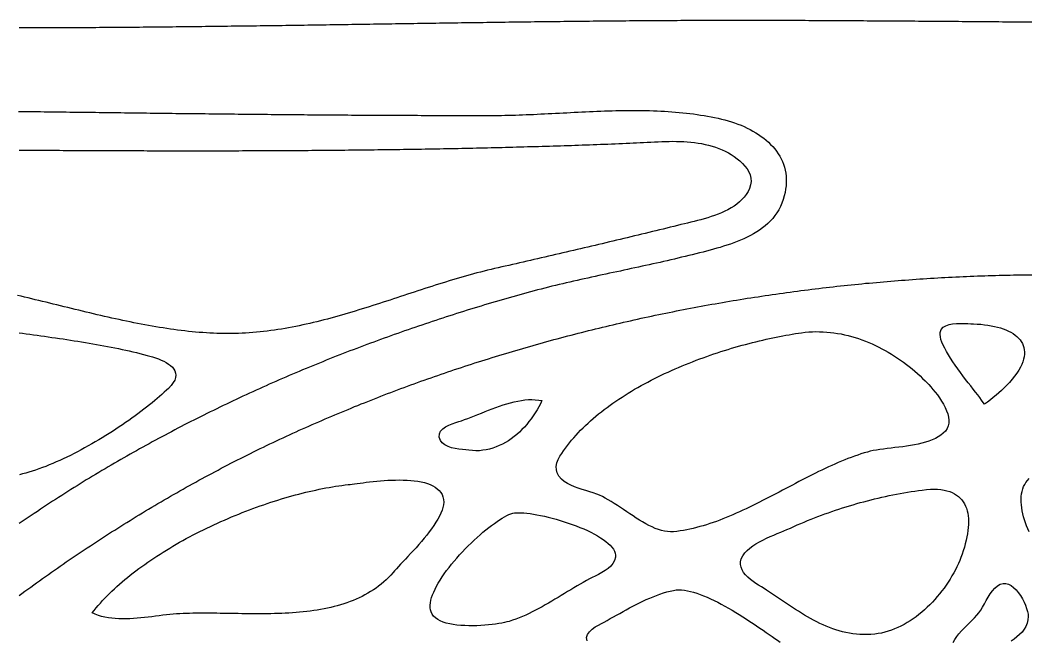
# Model space of a CAD drawing. Header units: millimetres. Extents: x 39 to 1143, y 32 to 1572.
# Drawn here: x 313.8 to 589.7, y 1402.4 to 1572.1 of the extents above; entities that cross this region are included whole.
import ezdxf

# ---------------------------------------------------------------- set-up
doc = ezdxf.new("R2010")
doc.units = ezdxf.units.MM
doc.layers.add('0_0_0', color=3, linetype='Continuous')

msp = doc.modelspace()

# ---------------------------------------------------------------- linework, layer by layer
at = {"layer": '0_0_0'}
for points in [[(313.52, 1570.06), (314.52, 1570.06), (315.52, 1570.06), (316.52, 1570.06), (317.52, 1570.06), (318.52, 1570.06), (319.52, 1570.07), (320.52, 1570.07), (321.52, 1570.07), (322.52, 1570.08), (323.52, 1570.08), (324.52, 1570.08), (325.51, 1570.09), (326.51, 1570.09), (327.51, 1570.09), (328.51, 1570.1), (329.51, 1570.1), (330.51, 1570.11), (331.51, 1570.11), (332.51, 1570.12), (333.51, 1570.13), (334.51, 1570.13), (335.51, 1570.14), (336.51, 1570.14), (337.51, 1570.15), (338.51, 1570.16), (339.51, 1570.17), (340.51, 1570.17), (341.51, 1570.18), (342.5, 1570.19), (343.5, 1570.2), (344.5, 1570.21), (345.5, 1570.21), (346.5, 1570.22), (347.5, 1570.23), (348.5, 1570.24), (349.5, 1570.25), (350.5, 1570.26), (351.5, 1570.27), (352.5, 1570.28), (353.5, 1570.29), (354.5, 1570.3), (355.5, 1570.31), (356.5, 1570.32), (357.5, 1570.33), (358.5, 1570.34), (359.5, 1570.35), (360.5, 1570.36), (361.5, 1570.37), (362.5, 1570.39), (363.5, 1570.4), (364.5, 1570.41), (365.5, 1570.42), (366.5, 1570.43), (367.49, 1570.45), (368.49, 1570.46), (369.49, 1570.47), (370.49, 1570.48), (371.49, 1570.5), (372.49, 1570.51), (373.49, 1570.52), (374.49, 1570.53), (375.49, 1570.55), (376.49, 1570.56), (377.49, 1570.57), (378.49, 1570.59), (379.49, 1570.6), (380.49, 1570.62), (381.49, 1570.63), (382.49, 1570.64), (383.49, 1570.66), (384.49, 1570.67), (385.49, 1570.68), (386.49, 1570.7), (387.49, 1570.71), (388.49, 1570.73), (389.49, 1570.74), (390.49, 1570.76), (391.49, 1570.77), (392.49, 1570.79), (393.49, 1570.8), (394.49, 1570.82), (395.49, 1570.83), (396.49, 1570.85), (397.49, 1570.86), (398.49, 1570.87), (399.49, 1570.89), (400.49, 1570.9), (401.49, 1570.92), (402.49, 1570.94), (403.49, 1570.95), (404.49, 1570.97), (405.49, 1570.98), (406.49, 1571), (407.49, 1571.01), (408.49, 1571.03), (409.49, 1571.04), (410.49, 1571.06), (411.49, 1571.07), (412.49, 1571.09), (413.49, 1571.1), (414.49, 1571.12), (415.49, 1571.13), (416.49, 1571.15), (417.49, 1571.16), (418.49, 1571.18), (419.49, 1571.19), (420.49, 1571.21), (421.49, 1571.22), (422.49, 1571.24), (423.49, 1571.25), (424.49, 1571.27), (425.49, 1571.28), (426.49, 1571.3), (427.49, 1571.31), (428.49, 1571.33), (429.49, 1571.34), (430.49, 1571.36), (431.49, 1571.37), (432.49, 1571.39), (433.49, 1571.4), (434.49, 1571.42), (435.49, 1571.43), (436.49, 1571.44), (437.49, 1571.46), (438.49, 1571.47), (439.49, 1571.49), (440.49, 1571.5), (441.49, 1571.51), (442.49, 1571.53), (443.49, 1571.54), (444.49, 1571.56), (445.49, 1571.57), (446.49, 1571.58), (447.49, 1571.6), (448.49, 1571.61), (449.49, 1571.62), (450.49, 1571.64), (451.49, 1571.65), (452.49, 1571.66), (453.49, 1571.67), (454.49, 1571.69), (455.49, 1571.7), (456.49, 1571.71), (457.49, 1571.72), (458.49, 1571.74), (459.49, 1571.75), (460.49, 1571.76), (461.49, 1571.77), (462.49, 1571.78), (463.5, 1571.79), (464.5, 1571.8), (465.5, 1571.81), (466.5, 1571.83), (467.5, 1571.84), (468.5, 1571.85), (469.5, 1571.86), (470.5, 1571.87), (471.5, 1571.88), (472.5, 1571.89), (473.5, 1571.9), (474.5, 1571.91), (475.5, 1571.91), (476.5, 1571.92), (477.5, 1571.93), (478.5, 1571.94), (479.5, 1571.95), (480.5, 1571.96), (481.5, 1571.97), (482.5, 1571.97), (483.5, 1571.98), (484.5, 1571.99), (485.5, 1571.99), (486.5, 1572), (487.5, 1572.01), (488.5, 1572.01), (489.5, 1572.02), (490.51, 1572.03), (491.51, 1572.03), (492.51, 1572.04), (493.51, 1572.04), (494.51, 1572.05), (495.51, 1572.05), (496.51, 1572.06), (497.51, 1572.06), (498.51, 1572.07), (499.51, 1572.07), (500.51, 1572.07), (501.51, 1572.08), (502.51, 1572.08), (503.51, 1572.08), (504.51, 1572.08), (505.51, 1572.09), (506.51, 1572.09), (507.51, 1572.09), (508.51, 1572.09), (509.51, 1572.09), (510.51, 1572.09), (511.52, 1572.09), (512.52, 1572.09), (513.52, 1572.09), (514.52, 1572.09), (515.52, 1572.09), (516.52, 1572.09), (517.52, 1572.09), (518.52, 1572.08), (519.52, 1572.08), (520.52, 1572.08), (521.52, 1572.08), (522.52, 1572.07), (523.52, 1572.07), (524.52, 1572.07), (525.52, 1572.06), (526.52, 1572.06), (527.52, 1572.05), (528.52, 1572.05), (529.52, 1572.04), (530.52, 1572.04), (531.52, 1572.03), (532.51, 1572.03), (533.51, 1572.02), (534.51, 1572.02), (535.51, 1572.01), (536.51, 1572.01), (537.51, 1572), (538.51, 1571.99), (539.5, 1571.99), (540.5, 1571.98), (541.5, 1571.98), (542.5, 1571.97), (543.5, 1571.97), (544.5, 1571.96), (545.5, 1571.95), (546.5, 1571.95), (547.49, 1571.94), (548.49, 1571.93), (549.49, 1571.93), (550.49, 1571.92), (551.49, 1571.92), (552.49, 1571.91), (553.49, 1571.9), (554.49, 1571.9), (555.49, 1571.89), (556.48, 1571.88), (557.48, 1571.87), (558.48, 1571.87), (559.48, 1571.86), (560.48, 1571.85), (561.48, 1571.85), (562.48, 1571.84), (563.48, 1571.83), (564.48, 1571.83), (565.48, 1571.82), (566.48, 1571.81), (567.47, 1571.8), (568.47, 1571.8), (569.47, 1571.79), (570.47, 1571.78), (571.47, 1571.77), (572.47, 1571.76), (573.47, 1571.76), (574.47, 1571.75), (575.47, 1571.74), (576.47, 1571.73), (577.47, 1571.73), (578.47, 1571.72), (579.47, 1571.71), (580.47, 1571.7), (581.47, 1571.69), (582.46, 1571.68), (583.46, 1571.68), (584.46, 1571.67), (585.46, 1571.66), (586.46, 1571.65), (587.46, 1571.64), (588.46, 1571.63), (589.46, 1571.63), (590.46, 1571.62)], [(313.39, 1547.16), (314.39, 1547.15), (315.39, 1547.13), (316.39, 1547.12), (317.39, 1547.11), (318.39, 1547.1), (319.39, 1547.08), (320.39, 1547.07), (321.39, 1547.06), (322.39, 1547.05), (323.39, 1547.03), (324.39, 1547.02), (325.39, 1547.01), (326.39, 1547), (327.39, 1546.98), (328.39, 1546.97), (329.4, 1546.96), (330.4, 1546.95), (331.4, 1546.93), (332.4, 1546.92), (333.4, 1546.91), (334.4, 1546.9), (335.4, 1546.88), (336.4, 1546.87), (337.4, 1546.86), (338.4, 1546.85), (339.4, 1546.83), (340.4, 1546.82), (341.4, 1546.81), (342.4, 1546.8), (343.4, 1546.78), (344.4, 1546.77), (345.41, 1546.76), (346.41, 1546.75), (347.41, 1546.73), (348.41, 1546.72), (349.41, 1546.71), (350.41, 1546.7), (351.41, 1546.68), (352.41, 1546.67), (353.41, 1546.66), (354.41, 1546.65), (355.41, 1546.64), (356.41, 1546.62), (357.42, 1546.61), (358.42, 1546.6), (359.42, 1546.59), (360.42, 1546.58), (361.42, 1546.57), (362.42, 1546.55), (363.42, 1546.54), (364.42, 1546.53), (365.42, 1546.52), (366.42, 1546.51), (367.42, 1546.5), (368.43, 1546.49), (369.43, 1546.48), (370.43, 1546.47), (371.43, 1546.45), (372.43, 1546.44), (373.43, 1546.43), (374.43, 1546.42), (375.43, 1546.41), (376.43, 1546.4), (377.43, 1546.39), (378.44, 1546.38), (379.44, 1546.37), (380.44, 1546.36), (381.44, 1546.35), (382.44, 1546.34), (383.44, 1546.33), (384.44, 1546.32), (385.44, 1546.31), (386.44, 1546.31), (387.45, 1546.3), (388.45, 1546.29), (389.45, 1546.28), (390.45, 1546.27), (391.45, 1546.26), (392.45, 1546.25), (393.45, 1546.24), (394.45, 1546.24), (395.46, 1546.23), (396.46, 1546.22), (397.46, 1546.21), (398.46, 1546.21), (399.46, 1546.2), (400.46, 1546.19), (401.46, 1546.18), (402.46, 1546.18), (403.47, 1546.17), (404.47, 1546.16), (405.47, 1546.16), (406.47, 1546.15), (407.47, 1546.15), (408.47, 1546.14), (409.47, 1546.13), (410.48, 1546.13), (411.48, 1546.12), (412.48, 1546.12), (413.48, 1546.11), (414.48, 1546.11), (415.48, 1546.1), (416.48, 1546.1), (417.48, 1546.09), (418.49, 1546.09), (419.49, 1546.09), (420.49, 1546.08), (421.49, 1546.08), (422.49, 1546.08), (423.49, 1546.07), (424.49, 1546.07), (425.5, 1546.07), (426.5, 1546.06), (427.5, 1546.06), (428.5, 1546.06), (429.5, 1546.06), (430.5, 1546.06), (431.51, 1546.06), (432.51, 1546.05), (433.51, 1546.05), (434.51, 1546.05), (435.51, 1546.05), (436.51, 1546.05), (437.51, 1546.05), (438.52, 1546.05), (439.52, 1546.05), (440.52, 1546.05), (441.52, 1546.05), (442.52, 1546.06), (443.52, 1546.06), (444.47, 1546.06), (445.42, 1546.07), (446.38, 1546.09), (447.34, 1546.1), (448.31, 1546.13), (449.28, 1546.16), (450.26, 1546.19), (451.24, 1546.22), (452.23, 1546.26), (453.22, 1546.3), (454.21, 1546.34), (455.21, 1546.39), (456.22, 1546.44), (457.22, 1546.49), (458.23, 1546.54), (459.25, 1546.59), (460.26, 1546.64), (461.28, 1546.69), (462.3, 1546.75), (463.32, 1546.8), (464.35, 1546.85), (465.37, 1546.91), (466.4, 1546.96), (467.43, 1547.01), (468.46, 1547.05), (469.49, 1547.1), (470.53, 1547.15), (471.56, 1547.19), (472.59, 1547.23), (473.63, 1547.26), (474.66, 1547.3), (475.7, 1547.32), (476.73, 1547.35), (477.76, 1547.37), (478.79, 1547.39), (479.82, 1547.4), (480.85, 1547.4), (481.88, 1547.41), (482.91, 1547.4), (483.93, 1547.39), (484.96, 1547.37), (485.98, 1547.35), (486.99, 1547.32), (488.01, 1547.28), (489.02, 1547.24), (490.03, 1547.18), (491.04, 1547.12), (492.04, 1547.05), (493.04, 1546.98), (494.03, 1546.89), (495.03, 1546.79), (496.01, 1546.69), (496.99, 1546.57), (497.97, 1546.45), (498.94, 1546.31), (499.91, 1546.16), (500.87, 1546), (501.83, 1545.83), (502.78, 1545.65), (503.73, 1545.46), (504.67, 1545.26), (505.6, 1545.04), (506.52, 1544.81), (507.43, 1544.56), (508.33, 1544.29), (509.22, 1544), (510.1, 1543.68), (510.96, 1543.34), (511.8, 1542.98), (512.63, 1542.6), (513.44, 1542.19), (514.23, 1541.76), (515, 1541.31), (515.75, 1540.83), (516.47, 1540.33), (517.16, 1539.81), (517.83, 1539.27), (518.46, 1538.71), (519.07, 1538.12), (519.64, 1537.52), (520.17, 1536.89), (520.67, 1536.24), (521.14, 1535.57), (521.56, 1534.88), (521.94, 1534.17), (522.28, 1533.43), (522.58, 1532.68), (522.83, 1531.9), (523.03, 1531.11), (523.19, 1530.29), (523.29, 1529.46), (523.34, 1528.6), (523.34, 1527.73), (523.28, 1526.83), (523.17, 1525.92), (523, 1524.98), (522.77, 1524.03), (522.48, 1523.05), (522.12, 1522.06), (521.73, 1521.14), (521.28, 1520.27), (520.78, 1519.44), (520.23, 1518.65), (519.63, 1517.9), (518.99, 1517.2), (518.31, 1516.53), (517.6, 1515.89), (516.84, 1515.29), (516.06, 1514.72), (515.25, 1514.19), (514.41, 1513.68), (513.55, 1513.21), (512.67, 1512.76), (511.77, 1512.34), (510.86, 1511.94), (509.94, 1511.56), (509.01, 1511.21), (508.07, 1510.87), (507.13, 1510.56), (506.2, 1510.26), (505.27, 1509.98), (504.34, 1509.71), (503.43, 1509.46), (502.52, 1509.21), (501.55, 1508.96), (500.58, 1508.7), (499.6, 1508.45), (498.62, 1508.2), (497.65, 1507.96), (496.67, 1507.72), (495.69, 1507.48), (494.71, 1507.25), (493.73, 1507.01), (492.75, 1506.78), (491.76, 1506.55), (490.78, 1506.33), (489.8, 1506.1), (488.81, 1505.88), (487.83, 1505.66), (486.84, 1505.44), (485.86, 1505.22), (484.87, 1505.01), (483.89, 1504.79), (482.9, 1504.58), (481.91, 1504.36), (480.93, 1504.15), (479.94, 1503.94), (478.95, 1503.73), (477.97, 1503.51), (476.98, 1503.3), (475.99, 1503.09), (475.01, 1502.88), (474.02, 1502.66), (473.03, 1502.45), (472.05, 1502.24), (471.06, 1502.02), (470.07, 1501.81), (469.09, 1501.59), (468.1, 1501.37), (467.12, 1501.15), (466.13, 1500.93), (465.15, 1500.7), (464.17, 1500.48), (463.19, 1500.25), (462.2, 1500.02), (461.22, 1499.79), (460.24, 1499.55), (459.26, 1499.32), (458.28, 1499.08), (457.31, 1498.83), (456.33, 1498.59), (455.35, 1498.34), (454.38, 1498.08), (453.41, 1497.83), (452.43, 1497.57), (451.46, 1497.3), (450.49, 1497.03), (449.52, 1496.76), (448.56, 1496.48), (447.59, 1496.21), (446.63, 1495.93), (445.66, 1495.65), (444.7, 1495.37), (443.74, 1495.08), (442.77, 1494.8), (441.81, 1494.51), (440.85, 1494.22), (439.89, 1493.93), (438.93, 1493.64), (437.97, 1493.35), (437.02, 1493.05), (436.06, 1492.76), (435.1, 1492.46), (434.15, 1492.16), (433.19, 1491.86), (432.24, 1491.55), (431.29, 1491.25), (430.33, 1490.94), (429.38, 1490.63), (428.43, 1490.32), (427.48, 1490.01), (426.53, 1489.7), (425.58, 1489.38), (424.64, 1489.06), (423.69, 1488.74), (422.74, 1488.42), (421.8, 1488.1), (420.85, 1487.78), (419.91, 1487.45), (418.97, 1487.12), (418.03, 1486.79), (417.08, 1486.46), (416.14, 1486.13), (415.21, 1485.79), (414.27, 1485.46), (413.33, 1485.12), (412.39, 1484.78), (411.46, 1484.44), (410.52, 1484.09), (409.59, 1483.75), (408.65, 1483.4), (407.72, 1483.05), (406.79, 1482.7), (405.86, 1482.35), (404.93, 1481.99), (404, 1481.64), (403.07, 1481.28), (402.14, 1480.92), (401.21, 1480.56), (400.29, 1480.19), (399.36, 1479.83), (398.44, 1479.46), (397.52, 1479.09), (396.59, 1478.72), (395.67, 1478.35), (394.75, 1477.97), (393.83, 1477.6), (392.91, 1477.22), (392, 1476.84), (391.08, 1476.45), (390.16, 1476.07), (389.25, 1475.68), (388.34, 1475.3), (387.42, 1474.91), (386.51, 1474.52), (385.6, 1474.12), (384.69, 1473.73), (383.78, 1473.33), (382.87, 1472.93), (381.96, 1472.53), (381.06, 1472.13), (380.15, 1471.72), (379.25, 1471.31), (378.34, 1470.9), (377.44, 1470.49), (376.54, 1470.08), (375.64, 1469.67), (374.74, 1469.25), (373.84, 1468.83), (372.94, 1468.41), (372.05, 1467.99), (371.15, 1467.56), (370.26, 1467.14), (369.36, 1466.71), (368.47, 1466.28), (367.58, 1465.85), (366.69, 1465.41), (365.8, 1464.98), (364.91, 1464.54), (364.02, 1464.1), (363.13, 1463.65), (362.25, 1463.21), (361.36, 1462.76), (360.48, 1462.32), (359.6, 1461.87), (358.72, 1461.41), (357.84, 1460.96), (356.96, 1460.5), (356.08, 1460.04), (355.2, 1459.58), (354.32, 1459.12), (353.45, 1458.66), (352.58, 1458.19), (351.7, 1457.72), (350.83, 1457.25), (349.96, 1456.78), (349.09, 1456.3), (348.22, 1455.83), (347.35, 1455.35), (346.49, 1454.87), (345.62, 1454.38), (344.76, 1453.9), (343.89, 1453.41), (343.03, 1452.92), (342.17, 1452.43), (341.31, 1451.94), (340.45, 1451.44), (339.59, 1450.94), (338.74, 1450.44), (337.88, 1449.94), (337.03, 1449.44), (336.17, 1448.93), (335.32, 1448.42), (334.47, 1447.91), (333.62, 1447.4), (332.77, 1446.88), (331.92, 1446.37), (331.08, 1445.85), (330.23, 1445.33), (329.39, 1444.8), (328.55, 1444.28), (327.7, 1443.75), (326.86, 1443.22), (326.02, 1442.69), (325.19, 1442.15), (324.35, 1441.62), (323.51, 1441.08), (322.68, 1440.54), (321.84, 1440), (321.01, 1439.45), (320.18, 1438.9), (319.35, 1438.35), (318.52, 1437.8), (317.69, 1437.25), (316.87, 1436.69), (316.04, 1436.13), (315.22, 1435.57), (314.4, 1435.01), (313.57, 1434.45)], [(480.52, 1538.46), (481.46, 1538.51), (482.41, 1538.55), (483.38, 1538.61), (484.34, 1538.66), (485.32, 1538.72), (486.31, 1538.78), (487.3, 1538.83), (488.29, 1538.87), (489.29, 1538.91), (490.29, 1538.95), (491.29, 1538.96), (492.29, 1538.97), (493.29, 1538.96), (494.29, 1538.94), (495.29, 1538.9), (496.28, 1538.84), (497.27, 1538.75), (498.25, 1538.64), (499.23, 1538.5), (500.19, 1538.34), (501.15, 1538.14), (502.1, 1537.92), (503.04, 1537.66), (503.96, 1537.36), (504.88, 1537.03), (505.77, 1536.65), (506.66, 1536.24), (507.52, 1535.78), (508.3, 1535.32), (509.1, 1534.8), (509.89, 1534.22), (510.65, 1533.6), (511.37, 1532.92), (512.03, 1532.2), (512.61, 1531.43), (513.08, 1530.62), (513.44, 1529.77), (513.66, 1528.89), (513.72, 1527.98), (513.6, 1527.04), (513.29, 1526.08), (512.88, 1525.24), (512.39, 1524.45), (511.84, 1523.72), (511.22, 1523.03), (510.55, 1522.4), (509.83, 1521.8), (509.06, 1521.25), (508.24, 1520.74), (507.39, 1520.27), (506.51, 1519.83), (505.61, 1519.42), (504.69, 1519.04), (503.75, 1518.7), (502.8, 1518.37), (501.85, 1518.07), (500.89, 1517.8), (499.95, 1517.54), (499.02, 1517.29), (498.11, 1517.06), (497.21, 1516.84), (496.35, 1516.63), (495.52, 1516.43), (494.55, 1516.19), (493.57, 1515.95), (492.59, 1515.71), (491.62, 1515.47), (490.64, 1515.23), (489.66, 1514.99), (488.68, 1514.75), (487.7, 1514.51), (486.72, 1514.28), (485.74, 1514.04), (484.77, 1513.8), (483.79, 1513.56), (482.81, 1513.33), (481.83, 1513.09), (480.85, 1512.85), (479.87, 1512.62), (478.88, 1512.38), (477.9, 1512.15), (476.92, 1511.91), (475.94, 1511.68), (474.96, 1511.45), (473.98, 1511.21), (473, 1510.98), (472.02, 1510.75), (471.04, 1510.51), (470.05, 1510.28), (469.07, 1510.05), (468.09, 1509.82), (467.11, 1509.59), (466.13, 1509.36), (465.14, 1509.13), (464.16, 1508.9), (463.18, 1508.67), (462.2, 1508.44), (461.22, 1508.21), (460.23, 1507.98), (459.25, 1507.76), (458.27, 1507.53), (457.29, 1507.3), (456.3, 1507.08), (455.32, 1506.85), (454.34, 1506.62), (453.36, 1506.4), (452.38, 1506.17), (451.39, 1505.95), (450.41, 1505.73), (449.43, 1505.5), (448.45, 1505.28), (447.47, 1505.06), (446.49, 1504.84), (445.51, 1504.61), (444.52, 1504.39), (443.56, 1504.17), (442.6, 1503.94), (441.64, 1503.71), (440.68, 1503.47), (439.72, 1503.23), (438.76, 1502.97), (437.8, 1502.72), (436.85, 1502.45), (435.89, 1502.19), (434.94, 1501.92), (433.98, 1501.64), (433.03, 1501.36), (432.08, 1501.08), (431.12, 1500.79), (430.17, 1500.5), (429.22, 1500.2), (428.27, 1499.9), (427.32, 1499.6), (426.37, 1499.3), (425.42, 1499), (424.47, 1498.69), (423.52, 1498.38), (422.57, 1498.07), (421.62, 1497.76), (420.67, 1497.45), (419.72, 1497.14), (418.78, 1496.83), (417.83, 1496.51), (416.88, 1496.2), (415.93, 1495.89), (414.98, 1495.58), (414.03, 1495.27), (413.08, 1494.96), (412.13, 1494.65), (411.18, 1494.34), (410.23, 1494.04), (409.28, 1493.74), (408.33, 1493.44), (407.38, 1493.14), (406.43, 1492.85), (405.47, 1492.56), (404.52, 1492.27), (403.57, 1491.99), (402.61, 1491.71), (401.66, 1491.43), (400.7, 1491.16), (399.75, 1490.9), (398.79, 1490.64), (397.83, 1490.38), (396.87, 1490.13), (395.92, 1489.89), (394.95, 1489.65), (393.99, 1489.42), (393.03, 1489.19), (392.07, 1488.97), (391.1, 1488.76), (390.14, 1488.56), (389.17, 1488.36), (388.2, 1488.17), (387.23, 1487.99), (386.26, 1487.82), (385.29, 1487.65), (384.32, 1487.5), (383.34, 1487.35), (382.37, 1487.22), (381.39, 1487.09), (380.41, 1486.97), (379.43, 1486.86), (378.45, 1486.77), (377.46, 1486.68), (376.48, 1486.61), (375.49, 1486.54), (374.5, 1486.49), (373.51, 1486.45), (372.52, 1486.42), (371.52, 1486.4), (370.52, 1486.4), (369.57, 1486.4), (368.61, 1486.42), (367.64, 1486.45), (366.68, 1486.49), (365.71, 1486.53), (364.74, 1486.59), (363.76, 1486.66), (362.79, 1486.73), (361.81, 1486.82), (360.83, 1486.91), (359.84, 1487.01), (358.86, 1487.12), (357.87, 1487.24), (356.88, 1487.37), (355.89, 1487.5), (354.9, 1487.64), (353.91, 1487.78), (352.91, 1487.94), (351.91, 1488.1), (350.92, 1488.26), (349.92, 1488.44), (348.92, 1488.61), (347.91, 1488.8), (346.91, 1488.99), (345.91, 1489.18), (344.91, 1489.38), (343.9, 1489.58), (342.9, 1489.79), (341.89, 1490), (340.89, 1490.22), (339.88, 1490.43), (338.88, 1490.66), (337.87, 1490.88), (336.87, 1491.11), (335.87, 1491.34), (334.86, 1491.57), (333.86, 1491.81), (332.86, 1492.05), (331.86, 1492.29), (330.85, 1492.53), (329.85, 1492.77), (328.86, 1493.01), (327.86, 1493.25), (326.86, 1493.5), (325.87, 1493.74), (324.87, 1493.98), (323.88, 1494.23), (322.89, 1494.47), (321.9, 1494.71), (320.91, 1494.96), (319.93, 1495.2), (318.95, 1495.44), (317.96, 1495.67), (316.99, 1495.91), (316.01, 1496.14), (315.04, 1496.37), (314.07, 1496.6), (313.1, 1496.83)], [(313.57, 1536.57), (314.57, 1536.56), (315.57, 1536.56), (316.57, 1536.55), (317.57, 1536.54), (318.58, 1536.54), (319.58, 1536.53), (320.58, 1536.53), (321.58, 1536.52), (322.58, 1536.52), (323.58, 1536.51), (324.58, 1536.51), (325.58, 1536.5), (326.58, 1536.5), (327.58, 1536.49), (328.59, 1536.49), (329.59, 1536.48), (330.59, 1536.48), (331.59, 1536.47), (332.59, 1536.47), (333.59, 1536.46), (334.59, 1536.46), (335.59, 1536.45), (336.59, 1536.45), (337.59, 1536.45), (338.6, 1536.44), (339.6, 1536.44), (340.6, 1536.44), (341.6, 1536.43), (342.6, 1536.43), (343.6, 1536.43), (344.6, 1536.42), (345.6, 1536.42), (346.6, 1536.42), (347.6, 1536.42), (348.6, 1536.41), (349.61, 1536.41), (350.61, 1536.41), (351.61, 1536.41), (352.61, 1536.41), (353.61, 1536.4), (354.61, 1536.4), (355.61, 1536.4), (356.61, 1536.4), (357.61, 1536.4), (358.61, 1536.4), (359.61, 1536.4), (360.61, 1536.4), (361.61, 1536.4), (362.62, 1536.4), (363.62, 1536.4), (364.62, 1536.4), (365.62, 1536.4), (366.62, 1536.4), (367.62, 1536.4), (368.62, 1536.4), (369.62, 1536.41), (370.62, 1536.41), (371.62, 1536.41), (372.62, 1536.41), (373.62, 1536.41), (374.62, 1536.42), (375.62, 1536.42), (376.62, 1536.42), (377.62, 1536.42), (378.63, 1536.43), (379.63, 1536.43), (380.63, 1536.44), (381.63, 1536.44), (382.63, 1536.44), (383.63, 1536.45), (384.63, 1536.45), (385.63, 1536.46), (386.63, 1536.46), (387.63, 1536.47), (388.63, 1536.48), (389.63, 1536.48), (390.63, 1536.49), (391.63, 1536.5), (392.63, 1536.5), (393.63, 1536.51), (394.63, 1536.52), (395.63, 1536.53), (396.63, 1536.53), (397.63, 1536.54), (398.63, 1536.55), (399.63, 1536.56), (400.63, 1536.57), (401.63, 1536.58), (402.63, 1536.59), (403.63, 1536.6), (404.63, 1536.61), (405.63, 1536.62), (406.63, 1536.63), (407.63, 1536.64), (408.63, 1536.65), (409.63, 1536.66), (410.63, 1536.68), (411.63, 1536.69), (412.63, 1536.7), (413.63, 1536.72), (414.63, 1536.73), (415.63, 1536.74), (416.63, 1536.76), (417.63, 1536.77), (418.63, 1536.79), (419.62, 1536.8), (420.62, 1536.82), (421.62, 1536.83), (422.62, 1536.85), (423.62, 1536.86), (424.62, 1536.88), (425.62, 1536.9), (426.62, 1536.92), (427.62, 1536.93), (428.62, 1536.95), (429.62, 1536.97), (430.62, 1536.99), (431.62, 1537.01), (432.62, 1537.03), (433.61, 1537.05), (434.61, 1537.07), (435.61, 1537.09), (436.61, 1537.11), (437.61, 1537.13), (438.61, 1537.16), (439.61, 1537.18), (440.61, 1537.2), (441.61, 1537.22), (442.6, 1537.25), (443.6, 1537.27), (444.6, 1537.3), (445.6, 1537.32), (446.6, 1537.35), (447.6, 1537.37), (448.6, 1537.4), (449.59, 1537.42), (450.59, 1537.45), (451.59, 1537.48), (452.59, 1537.51), (453.59, 1537.53), (454.59, 1537.56), (455.58, 1537.59), (456.58, 1537.62), (457.58, 1537.65), (458.58, 1537.68), (459.58, 1537.71), (460.57, 1537.74), (461.57, 1537.78), (462.57, 1537.81), (463.57, 1537.84), (464.57, 1537.87), (465.56, 1537.91), (466.56, 1537.94), (467.56, 1537.97), (468.56, 1538.01), (469.55, 1538.04), (470.55, 1538.08), (471.55, 1538.12), (472.55, 1538.15), (473.54, 1538.19), (474.54, 1538.23), (475.54, 1538.27), (476.54, 1538.3), (477.53, 1538.34), (478.53, 1538.38), (479.53, 1538.42), (480.52, 1538.46)], [(313.51, 1414.75), (314.31, 1415.34), (315.11, 1415.93), (315.91, 1416.51), (316.71, 1417.09), (317.52, 1417.68), (318.32, 1418.25), (319.13, 1418.83), (319.93, 1419.41), (320.74, 1419.98), (321.55, 1420.56), (322.36, 1421.13), (323.18, 1421.69), (323.99, 1422.26), (324.8, 1422.83), (325.62, 1423.39), (326.44, 1423.95), (327.26, 1424.51), (328.08, 1425.07), (328.9, 1425.63), (329.72, 1426.18), (330.54, 1426.73), (331.37, 1427.28), (332.19, 1427.83), (333.02, 1428.38), (333.85, 1428.93), (334.68, 1429.47), (335.51, 1430.01), (336.34, 1430.55), (337.17, 1431.09), (338, 1431.62), (338.84, 1432.16), (339.68, 1432.69), (340.51, 1433.22), (341.35, 1433.74), (342.19, 1434.27), (343.03, 1434.79), (343.88, 1435.32), (344.72, 1435.84), (345.56, 1436.35), (346.41, 1436.87), (347.26, 1437.38), (348.11, 1437.9), (348.96, 1438.41), (349.81, 1438.91), (350.66, 1439.42), (351.51, 1439.92), (352.37, 1440.43), (353.22, 1440.93), (354.08, 1441.42), (354.94, 1441.92), (355.8, 1442.41), (356.66, 1442.9), (357.52, 1443.39), (358.38, 1443.88), (359.25, 1444.37), (360.11, 1444.85), (360.98, 1445.33), (361.84, 1445.81), (362.71, 1446.29), (363.58, 1446.76), (364.45, 1447.23), (365.33, 1447.7), (366.2, 1448.17), (367.07, 1448.64), (367.95, 1449.1), (368.83, 1449.57), (369.71, 1450.02), (370.59, 1450.48), (371.47, 1450.94), (372.35, 1451.39), (373.23, 1451.84), (374.12, 1452.29), (375, 1452.74), (375.89, 1453.18), (376.78, 1453.62), (377.67, 1454.06), (378.56, 1454.5), (379.45, 1454.94), (380.34, 1455.37), (381.23, 1455.8), (382.13, 1456.23), (383.03, 1456.65), (383.92, 1457.08), (384.82, 1457.5), (385.72, 1457.92), (386.62, 1458.33), (387.52, 1458.75), (388.4, 1459.15), (389.28, 1459.55), (390.16, 1459.95), (391.04, 1460.34), (391.93, 1460.74), (392.81, 1461.13), (393.69, 1461.52), (394.58, 1461.91), (395.47, 1462.29), (396.35, 1462.68), (397.24, 1463.06), (398.13, 1463.44), (399.02, 1463.82), (399.92, 1464.2), (400.81, 1464.57), (401.7, 1464.94), (402.6, 1465.32), (403.49, 1465.68), (404.39, 1466.05), (405.29, 1466.42), (406.19, 1466.78), (407.09, 1467.15), (407.99, 1467.51), (408.89, 1467.86), (409.79, 1468.22), (410.69, 1468.58), (411.6, 1468.93), (412.5, 1469.28), (413.41, 1469.63), (414.32, 1469.98), (415.23, 1470.32), (416.13, 1470.67), (417.04, 1471.01), (417.95, 1471.35), (418.87, 1471.69), (419.78, 1472.02), (420.69, 1472.36), (421.61, 1472.69), (422.52, 1473.02), (423.44, 1473.35), (424.35, 1473.68), (425.27, 1474), (426.19, 1474.33), (427.11, 1474.65), (428.03, 1474.97), (428.95, 1475.29), (429.87, 1475.6), (430.8, 1475.92), (431.72, 1476.23), (432.65, 1476.54), (433.57, 1476.85), (434.5, 1477.15), (435.42, 1477.46), (436.35, 1477.76), (437.28, 1478.06), (438.21, 1478.36), (439.14, 1478.66), (440.07, 1478.96), (441, 1479.25), (441.93, 1479.54), (442.87, 1479.83), (443.8, 1480.12), (444.74, 1480.41), (445.67, 1480.69), (446.61, 1480.98), (447.54, 1481.26), (448.48, 1481.54), (449.42, 1481.81), (450.36, 1482.09), (451.3, 1482.36), (452.24, 1482.64), (453.18, 1482.91), (454.12, 1483.17), (455.06, 1483.44), (456.01, 1483.7), (456.95, 1483.97), (457.9, 1484.23), (458.84, 1484.49), (459.79, 1484.74), (460.73, 1485), (461.68, 1485.25), (462.63, 1485.5), (463.58, 1485.75), (464.53, 1486), (465.48, 1486.25), (466.43, 1486.49), (467.38, 1486.73), (468.33, 1486.97), (469.28, 1487.21), (470.24, 1487.45), (471.19, 1487.68), (472.14, 1487.92), (473.1, 1488.15), (474.05, 1488.38), (475.01, 1488.61), (475.97, 1488.83), (476.92, 1489.05), (477.88, 1489.28), (478.84, 1489.5), (479.8, 1489.72), (480.76, 1489.93), (481.72, 1490.15), (482.68, 1490.36), (483.64, 1490.57), (484.6, 1490.78), (485.56, 1490.99), (486.52, 1491.19), (487.49, 1491.4), (488.45, 1491.6), (489.41, 1491.8), (490.38, 1491.99), (491.34, 1492.19), (492.31, 1492.39), (493.28, 1492.58), (494.24, 1492.77), (495.21, 1492.96), (496.18, 1493.14), (497.15, 1493.33), (498.11, 1493.51), (499.08, 1493.69), (500.05, 1493.87), (501.02, 1494.05), (501.99, 1494.23), (502.96, 1494.4), (503.93, 1494.57), (504.9, 1494.74), (505.88, 1494.91), (506.85, 1495.08), (507.82, 1495.24), (508.79, 1495.41), (509.77, 1495.57), (510.74, 1495.73), (511.72, 1495.88), (512.69, 1496.04), (513.67, 1496.19), (514.64, 1496.34), (515.62, 1496.49), (516.59, 1496.64), (517.57, 1496.79), (518.55, 1496.93), (519.52, 1497.08), (520.5, 1497.22), (521.48, 1497.36), (522.46, 1497.49), (523.44, 1497.63), (524.42, 1497.76), (525.4, 1497.89), (526.37, 1498.02), (527.35, 1498.15), (528.33, 1498.28), (529.32, 1498.4), (530.3, 1498.52), (531.28, 1498.64), (532.26, 1498.76), (533.24, 1498.88), (534.22, 1498.99), (535.2, 1499.11), (536.19, 1499.22), (537.17, 1499.33), (538.15, 1499.43), (539.13, 1499.54), (540.12, 1499.64), (541.1, 1499.75), (542.09, 1499.85), (543.07, 1499.94), (544.05, 1500.04), (545.04, 1500.14), (546.02, 1500.23), (547.01, 1500.32), (547.99, 1500.41), (548.98, 1500.5), (549.96, 1500.58), (550.95, 1500.66), (551.93, 1500.75), (552.92, 1500.83), (553.91, 1500.9), (554.89, 1500.98), (555.88, 1501.05), (556.87, 1501.13), (557.85, 1501.2), (558.84, 1501.27), (559.83, 1501.33), (560.81, 1501.4), (561.8, 1501.46), (562.79, 1501.52), (563.78, 1501.58), (564.76, 1501.64), (565.75, 1501.7), (566.74, 1501.75), (567.73, 1501.8), (568.72, 1501.85), (569.7, 1501.9), (570.69, 1501.95), (571.68, 1501.99), (572.67, 1502.03), (573.66, 1502.08), (574.65, 1502.11), (575.63, 1502.15), (576.62, 1502.19), (577.61, 1502.22), (578.6, 1502.25), (579.59, 1502.28), (580.58, 1502.31), (581.57, 1502.34), (582.55, 1502.36), (583.54, 1502.38), (584.53, 1502.41), (585.52, 1502.42), (586.51, 1502.44), (587.5, 1502.46), (588.49, 1502.47), (589.48, 1502.48), (590.46, 1502.49)], [(527.52, 1486.63), (528.51, 1486.75), (529.5, 1486.84), (530.48, 1486.9), (531.47, 1486.93), (532.46, 1486.92), (533.44, 1486.89), (534.42, 1486.83), (535.4, 1486.73), (536.38, 1486.61), (537.36, 1486.46), (538.33, 1486.29), (539.29, 1486.08), (540.25, 1485.85), (541.21, 1485.6), (542.16, 1485.32), (543.1, 1485.02), (544.04, 1484.69), (544.97, 1484.34), (545.89, 1483.97), (546.81, 1483.58), (547.71, 1483.16), (548.61, 1482.73), (549.5, 1482.27), (550.37, 1481.8), (551.24, 1481.3), (552.1, 1480.79), (552.94, 1480.26), (553.77, 1479.72), (554.59, 1479.16), (555.4, 1478.58), (556.19, 1477.99), (556.97, 1477.38), (557.73, 1476.76), (558.48, 1476.13), (559.21, 1475.49), (559.93, 1474.83), (560.63, 1474.16), (561.31, 1473.48), (561.78, 1473), (562.3, 1472.44), (562.87, 1471.81), (563.46, 1471.13), (564.06, 1470.39), (564.66, 1469.61), (565.25, 1468.79), (565.81, 1467.94), (566.33, 1467.08), (566.8, 1466.2), (567.19, 1465.32), (567.51, 1464.45), (567.72, 1463.59), (567.83, 1462.75), (567.81, 1461.94), (567.65, 1461.16), (567.35, 1460.43), (566.88, 1459.76), (566.29, 1459.16), (565.63, 1458.63), (564.9, 1458.14), (564.11, 1457.71), (563.26, 1457.33), (562.36, 1456.98), (561.42, 1456.68), (560.44, 1456.42), (559.42, 1456.18), (558.38, 1455.97), (557.33, 1455.79), (556.26, 1455.62), (555.18, 1455.47), (554.11, 1455.34), (553.04, 1455.21), (551.99, 1455.09), (550.95, 1454.96), (549.94, 1454.84), (548.97, 1454.7), (548.03, 1454.56), (547.14, 1454.4), (546.3, 1454.22), (545.52, 1454.02), (544.64, 1453.76), (543.76, 1453.48), (542.88, 1453.19), (541.99, 1452.88), (541.11, 1452.55), (540.22, 1452.21), (539.33, 1451.86), (538.44, 1451.5), (537.55, 1451.12), (536.66, 1450.74), (535.77, 1450.34), (534.88, 1449.93), (533.98, 1449.51), (533.09, 1449.09), (532.19, 1448.65), (531.3, 1448.21), (530.4, 1447.76), (529.5, 1447.31), (528.6, 1446.85), (527.7, 1446.39), (526.8, 1445.92), (525.9, 1445.45), (525, 1444.98), (524.1, 1444.51), (523.2, 1444.03), (522.3, 1443.56), (521.4, 1443.08), (520.49, 1442.61), (519.59, 1442.14), (518.69, 1441.67), (517.78, 1441.2), (516.88, 1440.74), (515.98, 1440.28), (515.07, 1439.83), (514.17, 1439.38), (513.26, 1438.94), (512.36, 1438.51), (511.45, 1438.09), (510.55, 1437.67), (509.65, 1437.26), (508.74, 1436.87), (507.84, 1436.48), (506.93, 1436.11), (506.03, 1435.74), (505.13, 1435.4), (504.22, 1435.06), (503.32, 1434.74), (502.42, 1434.43), (501.52, 1434.14), (500.61, 1433.86), (499.71, 1433.61), (498.81, 1433.37), (497.91, 1433.14), (497.01, 1432.94), (496.11, 1432.76), (495.22, 1432.6), (494.32, 1432.45), (493.42, 1432.33), (492.52, 1432.24), (491.72, 1432.2), (490.89, 1432.25), (490.06, 1432.38), (489.22, 1432.57), (488.37, 1432.83), (487.52, 1433.15), (486.66, 1433.52), (485.79, 1433.94), (484.92, 1434.4), (484.05, 1434.9), (483.17, 1435.42), (482.3, 1435.97), (481.43, 1436.54), (480.56, 1437.11), (479.7, 1437.7), (478.84, 1438.28), (477.98, 1438.85), (477.14, 1439.42), (476.3, 1439.96), (475.47, 1440.48), (474.66, 1440.98), (473.85, 1441.43), (473.06, 1441.85), (472.28, 1442.21), (471.52, 1442.52), (470.57, 1442.86), (469.58, 1443.17), (468.54, 1443.47), (467.5, 1443.79), (466.46, 1444.12), (465.43, 1444.49), (464.44, 1444.92), (463.51, 1445.4), (462.64, 1445.96), (461.86, 1446.62), (461.16, 1447.44), (460.7, 1448.3), (460.46, 1449.19), (460.43, 1450.1), (460.59, 1451.03), (460.93, 1451.96), (461.44, 1452.89), (461.92, 1453.63), (462.43, 1454.37), (462.95, 1455.09), (463.49, 1455.81), (464.05, 1456.52), (464.63, 1457.22), (465.23, 1457.92), (465.84, 1458.6), (466.46, 1459.28), (467.11, 1459.95), (467.77, 1460.62), (468.44, 1461.27), (469.13, 1461.92), (469.84, 1462.55), (470.55, 1463.18), (471.29, 1463.81), (472.03, 1464.42), (472.79, 1465.03), (473.56, 1465.62), (474.34, 1466.21), (475.14, 1466.8), (475.94, 1467.37), (476.76, 1467.94), (477.59, 1468.49), (478.43, 1469.04), (479.27, 1469.58), (480.13, 1470.12), (481, 1470.64), (481.87, 1471.16), (482.76, 1471.67), (483.65, 1472.17), (484.55, 1472.66), (485.46, 1473.15), (486.37, 1473.63), (487.29, 1474.1), (488.21, 1474.56), (489.15, 1475.01), (490.08, 1475.45), (491.02, 1475.89), (491.97, 1476.32), (492.92, 1476.74), (493.88, 1477.15), (494.83, 1477.56), (495.79, 1477.95), (496.76, 1478.34), (497.72, 1478.72), (498.69, 1479.09), (499.66, 1479.46), (500.63, 1479.81), (501.6, 1480.16), (502.57, 1480.5), (503.54, 1480.83), (504.51, 1481.16), (505.48, 1481.47), (506.45, 1481.78), (507.42, 1482.08), (508.38, 1482.37), (509.35, 1482.66), (510.31, 1482.93), (511.26, 1483.2), (512.22, 1483.46), (513.17, 1483.71), (514.11, 1483.95), (515.05, 1484.19), (515.99, 1484.41), (516.92, 1484.63), (517.84, 1484.84), (518.76, 1485.05), (519.67, 1485.24), (520.58, 1485.43), (521.48, 1485.61), (522.37, 1485.78), (523.25, 1485.94), (524.12, 1486.09), (524.99, 1486.24), (525.84, 1486.38), (526.69, 1486.51), (527.52, 1486.63)], [(313.51, 1486.63), (314.5, 1486.49), (315.49, 1486.35), (316.49, 1486.22), (317.49, 1486.08), (318.49, 1485.93), (319.49, 1485.79), (320.5, 1485.65), (321.51, 1485.51), (322.52, 1485.36), (323.53, 1485.22), (324.54, 1485.07), (325.56, 1484.92), (326.57, 1484.77), (327.59, 1484.61), (328.6, 1484.45), (329.62, 1484.29), (330.63, 1484.13), (331.65, 1483.96), (332.66, 1483.79), (333.67, 1483.62), (334.68, 1483.44), (335.69, 1483.26), (336.69, 1483.08), (337.7, 1482.89), (338.7, 1482.69), (339.7, 1482.49), (340.7, 1482.29), (341.69, 1482.08), (342.68, 1481.86), (343.66, 1481.64), (344.64, 1481.42), (345.62, 1481.19), (346.59, 1480.95), (347.56, 1480.7), (348.52, 1480.45), (349.29, 1480.24), (350.06, 1480.01), (350.85, 1479.75), (351.62, 1479.47), (352.38, 1479.16), (353.11, 1478.83), (353.79, 1478.46), (354.42, 1478.07), (354.98, 1477.64), (355.47, 1477.19), (355.86, 1476.7), (356.15, 1476.17), (356.34, 1475.61), (356.39, 1475.01), (356.31, 1474.38), (356.08, 1473.7), (355.68, 1472.99), (355.12, 1472.23), (354.37, 1471.43), (353.81, 1470.89), (353.22, 1470.35), (352.6, 1469.79), (351.96, 1469.22), (351.3, 1468.65), (350.61, 1468.07), (349.9, 1467.49), (349.17, 1466.89), (348.42, 1466.3), (347.65, 1465.7), (346.86, 1465.1), (346.05, 1464.49), (345.23, 1463.89), (344.39, 1463.28), (343.53, 1462.68), (342.67, 1462.07), (341.78, 1461.47), (340.89, 1460.87), (339.98, 1460.27), (339.07, 1459.67), (338.14, 1459.08), (337.21, 1458.5), (336.26, 1457.92), (335.31, 1457.35), (334.36, 1456.78), (333.4, 1456.23), (332.43, 1455.68), (331.46, 1455.14), (330.49, 1454.62), (329.52, 1454.1), (328.55, 1453.6), (327.57, 1453.11), (326.6, 1452.63), (325.63, 1452.17), (324.66, 1451.72), (323.7, 1451.29), (322.74, 1450.88), (321.79, 1450.48), (320.84, 1450.1), (319.9, 1449.74), (318.97, 1449.4), (318.05, 1449.08), (317.14, 1448.78), (316.23, 1448.5), (315.34, 1448.24), (314.47, 1448.01), (313.6, 1447.8)], [(589.79, 1432.24), (589.42, 1433.05), (589.08, 1433.86), (588.78, 1434.67), (588.5, 1435.5), (588.25, 1436.32), (588.04, 1437.13), (587.87, 1437.94), (587.73, 1438.75), (587.64, 1439.54), (587.59, 1440.32), (587.58, 1441.08), (587.61, 1441.82), (587.7, 1442.54), (587.83, 1443.24), (588.02, 1443.91), (588.26, 1444.55), (588.55, 1445.15), (588.9, 1445.72), (589.31, 1446.25), (589.78, 1446.74)], [(560.52, 1443.63), (561.67, 1443.76), (562.75, 1443.83), (563.77, 1443.85), (564.74, 1443.82), (565.65, 1443.74), (566.5, 1443.61), (567.29, 1443.43), (568.03, 1443.2), (568.71, 1442.93), (569.35, 1442.61), (569.93, 1442.25), (570.46, 1441.85), (570.93, 1441.4), (571.36, 1440.92), (571.74, 1440.4), (572.08, 1439.85), (572.36, 1439.25), (572.61, 1438.63), (572.8, 1437.97), (572.96, 1437.28), (573.07, 1436.56), (573.14, 1435.81), (573.17, 1435.04), (573.15, 1434.24), (573.1, 1433.41), (573.02, 1432.56), (572.89, 1431.69), (572.73, 1430.79), (572.53, 1429.88), (572.3, 1428.95), (572.04, 1428), (571.74, 1427.04), (571.42, 1426.06), (571.11, 1425.21), (570.77, 1424.36), (570.4, 1423.51), (570.01, 1422.66), (569.59, 1421.82), (569.14, 1420.97), (568.66, 1420.13), (568.16, 1419.29), (567.63, 1418.46), (567.08, 1417.64), (566.51, 1416.83), (565.91, 1416.03), (565.29, 1415.25), (564.65, 1414.48), (563.99, 1413.72), (563.31, 1412.98), (562.61, 1412.26), (561.89, 1411.56), (561.15, 1410.89), (560.4, 1410.23), (559.63, 1409.61), (558.84, 1409), (558.04, 1408.43), (557.23, 1407.88), (556.4, 1407.37), (555.56, 1406.89), (554.7, 1406.44), (553.84, 1406.02), (552.96, 1405.65), (552.08, 1405.31), (551.18, 1405.01), (550.28, 1404.75), (549.37, 1404.53), (548.45, 1404.36), (547.52, 1404.23), (546.49, 1404.14), (545.48, 1404.09), (544.48, 1404.08), (543.49, 1404.12), (542.52, 1404.19), (541.56, 1404.3), (540.61, 1404.45), (539.67, 1404.63), (538.75, 1404.84), (537.83, 1405.09), (536.93, 1405.37), (536.03, 1405.67), (535.15, 1406), (534.27, 1406.36), (533.4, 1406.74), (532.54, 1407.14), (531.68, 1407.57), (530.83, 1408.01), (529.99, 1408.47), (529.15, 1408.95), (528.32, 1409.44), (527.49, 1409.94), (526.67, 1410.46), (525.85, 1410.98), (525.03, 1411.52), (524.21, 1412.06), (523.4, 1412.6), (522.59, 1413.15), (521.78, 1413.7), (520.96, 1414.25), (520.15, 1414.8), (519.34, 1415.35), (518.52, 1415.89), (517.93, 1416.27), (517.27, 1416.68), (516.54, 1417.12), (515.79, 1417.59), (515.02, 1418.1), (514.26, 1418.64), (513.53, 1419.2), (512.84, 1419.8), (512.22, 1420.43), (511.68, 1421.09), (511.26, 1421.78), (510.96, 1422.5), (510.81, 1423.25), (510.83, 1424.03), (511.04, 1424.83), (511.46, 1425.67), (511.99, 1426.41), (512.63, 1427.11), (513.36, 1427.76), (514.18, 1428.36), (515.06, 1428.93), (515.99, 1429.46), (516.95, 1429.96), (517.94, 1430.43), (518.94, 1430.88), (519.92, 1431.3), (520.89, 1431.7), (521.82, 1432.09), (522.71, 1432.46), (523.52, 1432.82), (524.46, 1433.24), (525.4, 1433.66), (526.34, 1434.07), (527.28, 1434.47), (528.22, 1434.87), (529.16, 1435.26), (530.11, 1435.64), (531.06, 1436.01), (532.01, 1436.37), (532.96, 1436.73), (533.92, 1437.08), (534.87, 1437.43), (535.83, 1437.76), (536.79, 1438.09), (537.76, 1438.41), (538.72, 1438.72), (539.69, 1439.03), (540.66, 1439.33), (541.63, 1439.62), (542.6, 1439.9), (543.58, 1440.17), (544.56, 1440.44), (545.54, 1440.7), (546.52, 1440.95), (547.5, 1441.19), (548.49, 1441.43), (549.48, 1441.66), (550.47, 1441.88), (551.47, 1442.09), (552.46, 1442.29), (553.46, 1442.49), (554.46, 1442.68), (555.47, 1442.86), (556.47, 1443.03), (557.48, 1443.19), (558.49, 1443.35), (559.51, 1443.49), (560.52, 1443.63)], [(448.52, 1437.26), (448.98, 1437.36), (449.53, 1437.41), (450.14, 1437.43), (450.83, 1437.42), (451.59, 1437.37), (452.4, 1437.29), (453.27, 1437.18), (454.19, 1437.04), (455.15, 1436.87), (456.15, 1436.68), (457.18, 1436.46), (458.23, 1436.21), (459.31, 1435.93), (460.39, 1435.64), (461.49, 1435.32), (462.59, 1434.97), (463.69, 1434.61), (464.78, 1434.23), (465.86, 1433.83), (466.92, 1433.41), (467.95, 1432.98), (468.96, 1432.53), (469.92, 1432.07), (470.85, 1431.59), (471.72, 1431.1), (472.55, 1430.6), (473.31, 1430.09), (474.01, 1429.58), (474.64, 1429.05), (475.19, 1428.52), (475.66, 1427.98), (476.05, 1427.43), (476.34, 1426.88), (476.53, 1426.33), (476.62, 1425.78), (476.6, 1425.23), (476.36, 1424.36), (475.93, 1423.57), (475.33, 1422.85), (474.6, 1422.19), (473.77, 1421.6), (472.9, 1421.05), (471.99, 1420.56), (471.11, 1420.11), (470.27, 1419.69), (469.52, 1419.31), (468.67, 1418.86), (467.82, 1418.38), (466.96, 1417.9), (466.11, 1417.4), (465.25, 1416.89), (464.39, 1416.38), (463.53, 1415.85), (462.67, 1415.33), (461.81, 1414.8), (460.94, 1414.27), (460.07, 1413.75), (459.2, 1413.23), (458.32, 1412.71), (457.44, 1412.2), (456.56, 1411.71), (455.67, 1411.22), (454.79, 1410.75), (453.89, 1410.29), (453, 1409.85), (452.1, 1409.43), (451.19, 1409.04), (450.28, 1408.66), (449.37, 1408.32), (448.45, 1408), (447.52, 1407.71), (446.96, 1407.55), (446.31, 1407.4), (445.56, 1407.25), (444.74, 1407.11), (443.85, 1406.98), (442.9, 1406.85), (441.91, 1406.74), (440.87, 1406.65), (439.8, 1406.58), (438.72, 1406.53), (437.62, 1406.5), (436.51, 1406.51), (435.42, 1406.54), (434.34, 1406.6), (433.28, 1406.7), (432.26, 1406.84), (431.29, 1407.02), (430.36, 1407.25), (429.5, 1407.52), (428.72, 1407.84), (428.01, 1408.22), (427.39, 1408.64), (426.88, 1409.13), (426.47, 1409.68), (426.19, 1410.29), (426.03, 1410.85), (425.96, 1411.46), (425.95, 1412.1), (426.02, 1412.77), (426.15, 1413.47), (426.34, 1414.2), (426.6, 1414.96), (426.91, 1415.73), (427.28, 1416.53), (427.7, 1417.34), (428.17, 1418.17), (428.68, 1419.01), (429.23, 1419.87), (429.82, 1420.72), (430.45, 1421.59), (431.11, 1422.45), (431.79, 1423.31), (432.51, 1424.18), (433.25, 1425.03), (434, 1425.88), (434.78, 1426.72), (435.56, 1427.54), (436.36, 1428.35), (437.17, 1429.14), (437.98, 1429.91), (438.79, 1430.66), (439.6, 1431.38), (440.4, 1432.07), (441.2, 1432.73), (441.98, 1433.36), (442.75, 1433.96), (443.51, 1434.51), (444.24, 1435.03), (444.95, 1435.5), (445.63, 1435.92), (446.28, 1436.3), (446.9, 1436.62), (447.48, 1436.89), (448.02, 1437.11), (448.52, 1437.26)], [(568.97, 1401.92), (569.42, 1402.74), (569.96, 1403.54), (570.57, 1404.33), (571.25, 1405.1), (571.96, 1405.85), (572.69, 1406.59), (573.42, 1407.31), (574.14, 1408.02), (574.82, 1408.71), (575.44, 1409.39), (575.99, 1410.06), (576.51, 1410.79), (577.01, 1411.61), (577.52, 1412.5), (578.04, 1413.42), (578.58, 1414.34), (579.14, 1415.23), (579.75, 1416.06), (580.4, 1416.8), (581.1, 1417.42), (581.87, 1417.88)], [(581.87, 1417.88), (582.62, 1418.11), (583.36, 1418.11), (584.1, 1417.91), (584.82, 1417.54), (585.51, 1417.01), (586.18, 1416.36), (586.8, 1415.61), (587.38, 1414.79), (587.9, 1413.91), (588.37, 1413.01), (588.76, 1412.12), (589.08, 1411.25), (589.32, 1410.43), (589.47, 1409.69), (589.52, 1409.06), (589.44, 1408.09), (589.22, 1407.19), (588.86, 1406.33), (588.39, 1405.54), (587.81, 1404.8), (587.16, 1404.1), (586.43, 1403.46), (585.65, 1402.87), (584.84, 1402.32)], [(468.87, 1402.38), (468.73, 1403.3), (468.96, 1404.13), (469.49, 1404.89), (470.22, 1405.58), (471.08, 1406.19), (471.97, 1406.72), (472.81, 1407.17), (473.53, 1407.54), (474.36, 1407.99), (475.21, 1408.46), (476.06, 1408.93), (476.93, 1409.42), (477.8, 1409.9), (478.69, 1410.39), (479.58, 1410.88), (480.48, 1411.37), (481.39, 1411.85), (482.3, 1412.32), (483.21, 1412.78), (484.14, 1413.23), (485.06, 1413.66), (485.99, 1414.07), (486.92, 1414.46), (487.86, 1414.83), (488.79, 1415.17), (489.73, 1415.48), (490.66, 1415.76), (491.59, 1416), (492.52, 1416.2)], [(492.52, 1416.2), (493.21, 1416.3), (493.93, 1416.34), (494.69, 1416.32), (495.48, 1416.24), (496.3, 1416.1), (497.14, 1415.92), (498.01, 1415.69), (498.9, 1415.41), (499.81, 1415.08), (500.74, 1414.72), (501.69, 1414.32), (502.65, 1413.89), (503.61, 1413.43), (504.59, 1412.94), (505.57, 1412.42), (506.56, 1411.88), (507.55, 1411.32), (508.53, 1410.74), (509.52, 1410.15), (510.5, 1409.55), (511.47, 1408.94), (512.43, 1408.33), (513.38, 1407.71), (514.31, 1407.09), (515.22, 1406.48), (516.12, 1405.87), (517, 1405.28), (517.85, 1404.69), (518.67, 1404.12), (519.47, 1403.57), (520.23, 1403.04), (520.96, 1402.53), (521.66, 1402.05)]]:
    msp.add_lwpolyline(points, dxfattribs=at)
for points in [[(577.52, 1467.06), (577.17, 1467.6), (576.73, 1468.2), (576.24, 1468.88), (575.69, 1469.61), (575.09, 1470.39), (574.46, 1471.21), (573.79, 1472.07), (573.09, 1472.97), (572.39, 1473.89), (571.67, 1474.84), (570.96, 1475.79), (570.25, 1476.76), (569.57, 1477.73), (568.9, 1478.69), (568.28, 1479.64), (567.69, 1480.58), (567.15, 1481.49), (566.67, 1482.38), (566.25, 1483.23), (565.91, 1484.04), (565.65, 1484.8), (565.48, 1485.51), (565.41, 1486.16), (565.44, 1486.74), (565.72, 1487.52), (566.25, 1488.12), (566.97, 1488.56), (567.85, 1488.87), (568.83, 1489.06), (569.88, 1489.16), (570.95, 1489.19), (571.99, 1489.17), (572.97, 1489.13), (573.83, 1489.08), (574.52, 1489.04), (575.55, 1489), (576.55, 1488.93), (577.52, 1488.83), (578.47, 1488.7), (579.38, 1488.55), (580.26, 1488.37), (581.11, 1488.17), (581.92, 1487.94), (582.69, 1487.68), (583.42, 1487.4), (584.11, 1487.08), (584.76, 1486.75), (585.36, 1486.39), (585.91, 1486), (586.42, 1485.59), (586.87, 1485.15), (587.27, 1484.68), (587.62, 1484.2), (587.91, 1483.68), (588.15, 1483.14), (588.32, 1482.58), (588.43, 1481.99), (588.48, 1481.38), (588.47, 1480.74), (588.39, 1480.08), (588.24, 1479.39), (588.02, 1478.69), (587.72, 1477.95), (587.36, 1477.2), (586.91, 1476.42), (586.4, 1475.61), (585.8, 1474.79), (585.12, 1473.94), (584.36, 1473.06), (583.65, 1472.31), (582.94, 1471.58), (582.21, 1470.88), (581.48, 1470.2), (580.73, 1469.54), (579.96, 1468.9), (579.17, 1468.27), (578.36, 1467.66)], [(456.52, 1468.06), (456.11, 1467.2), (455.66, 1466.36), (455.18, 1465.52), (454.68, 1464.7), (454.14, 1463.89), (453.58, 1463.1), (452.98, 1462.33), (452.36, 1461.58), (451.72, 1460.85), (451.05, 1460.15), (450.35, 1459.48), (449.63, 1458.84), (448.89, 1458.23), (448.13, 1457.66), (447.34, 1457.12), (446.54, 1456.63), (445.71, 1456.17), (444.86, 1455.77), (444, 1455.4), (443.12, 1455.09), (442.22, 1454.83), (441.31, 1454.63), (440.38, 1454.48), (439.43, 1454.38), (438.48, 1454.35), (437.51, 1454.39), (436.52, 1454.48), (435.73, 1454.58), (434.81, 1454.67), (433.82, 1454.8), (432.8, 1454.97), (431.78, 1455.2), (430.83, 1455.52), (429.97, 1455.95), (429.26, 1456.5), (428.74, 1457.2), (428.45, 1458.06), (428.46, 1458.95), (428.8, 1459.71), (429.38, 1460.36), (430.15, 1460.91), (431.04, 1461.36), (431.99, 1461.74), (432.93, 1462.06), (433.8, 1462.33), (434.52, 1462.56), (435.38, 1462.87), (436.26, 1463.19), (437.17, 1463.54), (438.09, 1463.91), (439.03, 1464.29), (439.98, 1464.67), (440.95, 1465.06), (441.93, 1465.45), (442.92, 1465.83), (443.91, 1466.2), (444.91, 1466.56), (445.91, 1466.9), (446.92, 1467.21), (447.92, 1467.49), (448.92, 1467.75), (449.91, 1467.96), (450.89, 1468.14), (451.87, 1468.27), (452.83, 1468.34), (453.78, 1468.37), (454.71, 1468.33), (455.63, 1468.23)], [(333.52, 1410.06), (334.06, 1410.73), (334.61, 1411.4), (335.18, 1412.07), (335.77, 1412.73), (336.37, 1413.39), (336.99, 1414.04), (337.62, 1414.69), (338.26, 1415.34), (338.93, 1415.98), (339.6, 1416.62), (340.29, 1417.25), (341, 1417.88), (341.71, 1418.5), (342.44, 1419.12), (343.19, 1419.73), (343.94, 1420.34), (344.71, 1420.94), (345.49, 1421.54), (346.28, 1422.13), (347.08, 1422.72), (347.89, 1423.3), (348.71, 1423.88), (349.54, 1424.45), (350.38, 1425.02), (351.24, 1425.58), (352.1, 1426.13), (352.96, 1426.68), (353.84, 1427.22), (354.73, 1427.76), (355.62, 1428.29), (356.52, 1428.81), (357.42, 1429.33), (358.34, 1429.84), (359.26, 1430.34), (360.18, 1430.84), (361.11, 1431.33), (362.05, 1431.81), (362.99, 1432.29), (363.94, 1432.76), (364.89, 1433.23), (365.85, 1433.68), (366.8, 1434.13), (367.77, 1434.57), (368.73, 1435.01), (369.7, 1435.43), (370.67, 1435.85), (371.64, 1436.27), (372.61, 1436.67), (373.59, 1437.07), (374.56, 1437.45), (375.54, 1437.84), (376.52, 1438.21), (377.5, 1438.57), (378.47, 1438.93), (379.45, 1439.28), (380.42, 1439.61), (381.4, 1439.95), (382.37, 1440.27), (383.34, 1440.58), (384.31, 1440.89), (385.27, 1441.18), (386.24, 1441.47), (387.2, 1441.75), (388.15, 1442.01), (389.1, 1442.27), (390.05, 1442.52), (390.99, 1442.77), (391.93, 1443), (392.86, 1443.22), (393.79, 1443.43), (394.71, 1443.63), (395.63, 1443.83), (396.54, 1444.01), (397.44, 1444.18), (398.33, 1444.35), (399.22, 1444.5), (400.1, 1444.64), (400.97, 1444.77), (401.83, 1444.9), (402.68, 1445.01), (403.52, 1445.11), (404.04, 1445.17), (404.62, 1445.24), (405.28, 1445.33), (406, 1445.43), (406.77, 1445.53), (407.6, 1445.63), (408.48, 1445.74), (409.4, 1445.85), (410.35, 1445.95), (411.33, 1446.05), (412.34, 1446.14), (413.37, 1446.21), (414.41, 1446.28), (415.46, 1446.33), (416.51, 1446.36), (417.56, 1446.37), (418.6, 1446.35), (419.62, 1446.31), (420.63, 1446.25), (421.61, 1446.15), (422.57, 1446.02), (423.48, 1445.85), (424.36, 1445.65), (425.18, 1445.41), (425.96, 1445.12), (426.68, 1444.79), (427.33, 1444.41), (427.91, 1443.98), (428.42, 1443.5), (428.85, 1442.96), (429.2, 1442.37), (429.45, 1441.72), (429.61, 1441), (429.65, 1440.33), (429.59, 1439.62), (429.44, 1438.88), (429.2, 1438.11), (428.88, 1437.32), (428.49, 1436.5), (428.03, 1435.66), (427.52, 1434.8), (426.95, 1433.94), (426.34, 1433.06), (425.69, 1432.18), (425, 1431.3), (424.29, 1430.43), (423.56, 1429.56), (422.82, 1428.7), (422.08, 1427.86), (421.33, 1427.04), (420.6, 1426.23), (419.87, 1425.46), (419.17, 1424.71), (418.5, 1424), (417.86, 1423.32), (417.27, 1422.68), (416.72, 1422.09), (416.23, 1421.55), (415.79, 1421.06), (415.18, 1420.37), (414.56, 1419.71), (413.91, 1419.08), (413.24, 1418.48), (412.56, 1417.9), (411.86, 1417.34), (411.15, 1416.82), (410.41, 1416.31), (409.67, 1415.84), (408.9, 1415.38), (408.13, 1414.95), (407.34, 1414.54), (406.53, 1414.15), (405.72, 1413.78), (404.89, 1413.43), (404.04, 1413.11), (403.19, 1412.8), (402.32, 1412.51), (401.45, 1412.24), (400.56, 1411.99), (399.67, 1411.75), (398.76, 1411.53), (397.85, 1411.33), (396.92, 1411.14), (395.99, 1410.97), (395.05, 1410.81), (394.11, 1410.67), (393.16, 1410.54), (392.2, 1410.42), (391.23, 1410.32), (390.26, 1410.22), (389.29, 1410.14), (388.31, 1410.06), (387.33, 1410), (386.34, 1409.95), (385.36, 1409.9), (384.37, 1409.86), (383.37, 1409.83), (382.38, 1409.81), (381.38, 1409.79), (380.39, 1409.78), (379.39, 1409.78), (378.4, 1409.78), (377.4, 1409.78), (376.41, 1409.79), (375.42, 1409.8), (374.43, 1409.81), (373.44, 1409.83), (372.46, 1409.84), (371.48, 1409.86), (370.5, 1409.88), (369.53, 1409.89), (368.56, 1409.91), (367.6, 1409.92), (366.65, 1409.93), (365.7, 1409.94), (364.76, 1409.95), (363.82, 1409.95), (362.89, 1409.95), (361.98, 1409.94), (361.07, 1409.93), (360.17, 1409.91), (359.27, 1409.89), (358.39, 1409.85), (357.52, 1409.81), (356.62, 1409.76), (355.7, 1409.68), (354.76, 1409.59), (353.8, 1409.48), (352.83, 1409.37), (351.85, 1409.25), (350.85, 1409.12), (349.85, 1409), (348.85, 1408.88), (347.84, 1408.76), (346.82, 1408.66), (345.81, 1408.57), (344.8, 1408.49), (343.79, 1408.44), (342.79, 1408.41), (341.8, 1408.4), (340.81, 1408.42), (339.84, 1408.48), (338.88, 1408.57), (337.94, 1408.7), (337.01, 1408.88), (336.11, 1409.09), (335.22, 1409.36), (334.36, 1409.68)]]:
    msp.add_lwpolyline(points, close=True, dxfattribs=at)

doc.saveas('drawing.dxf')
